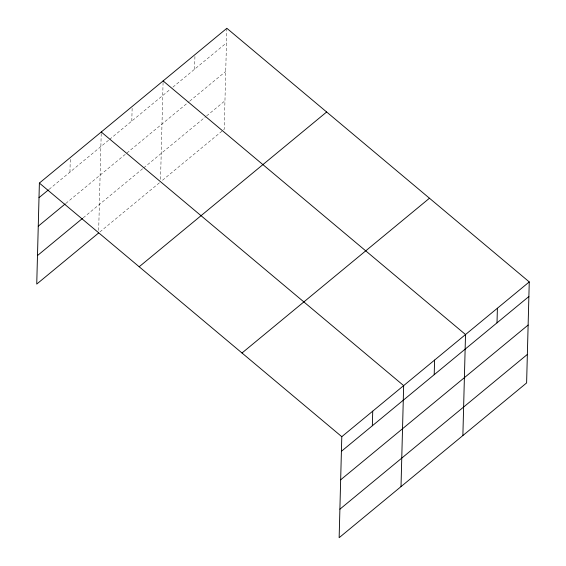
<?xml version="1.0" encoding="UTF-8"?>
<svg xmlns="http://www.w3.org/2000/svg" width="566" height="566" viewBox="0 0 566 566"><rect width="100%" height="100%" fill="white"/><g stroke="black" fill="none" stroke-linecap="round" stroke-linejoin="round"><path stroke-width="0.42" stroke-dasharray="2.83 2.12" d="M69.936 172.135L70.318 157.532M98.675 230.412L101.25 131.998M131.8 121.06L132.182 106.458M160.539 179.337L163.114 80.924M194.598 69.215L194.98 54.612M226.853 28.3L224.207 129.31L161.147 181.368M49.086 189.348L108.934 139.936M109.606 139.385L170.189 89.364M172.899 87.129L226.471 42.903M65.826 203.427L189.108 101.647M189.787 101.088L225.721 71.415M83.209 217.811L143.056 168.406M143.729 167.847L205.967 116.469M206.647 115.91L224.957 100.79M99.949 231.89L159.796 182.485"/><path stroke-width="0.85" d="M529.26 281.925L341.793 436.69L339.147 537.7L526.613 382.927L529.26 281.925L226.853 28.3L39.387 183.073L36.74 284.075L98.604 233.001M372.343 425.759L372.725 411.157M401.011 486.626L403.657 385.616L101.25 131.998M434.207 374.685L434.589 360.082M462.875 435.551L465.521 334.541L163.114 80.924M497.012 322.839L497.394 308.237M39.004 197.675L48.414 189.9M38.255 226.188L65.154 203.979M37.483 255.563L82.537 218.37M139.179 266.763L326.646 111.997M242 353L429.467 198.227M341.411 451.3L528.877 296.527M340.661 479.812L528.135 325.04M339.897 509.188L527.363 354.415M39.387 183.073L341.793 436.69"/></g></svg>
